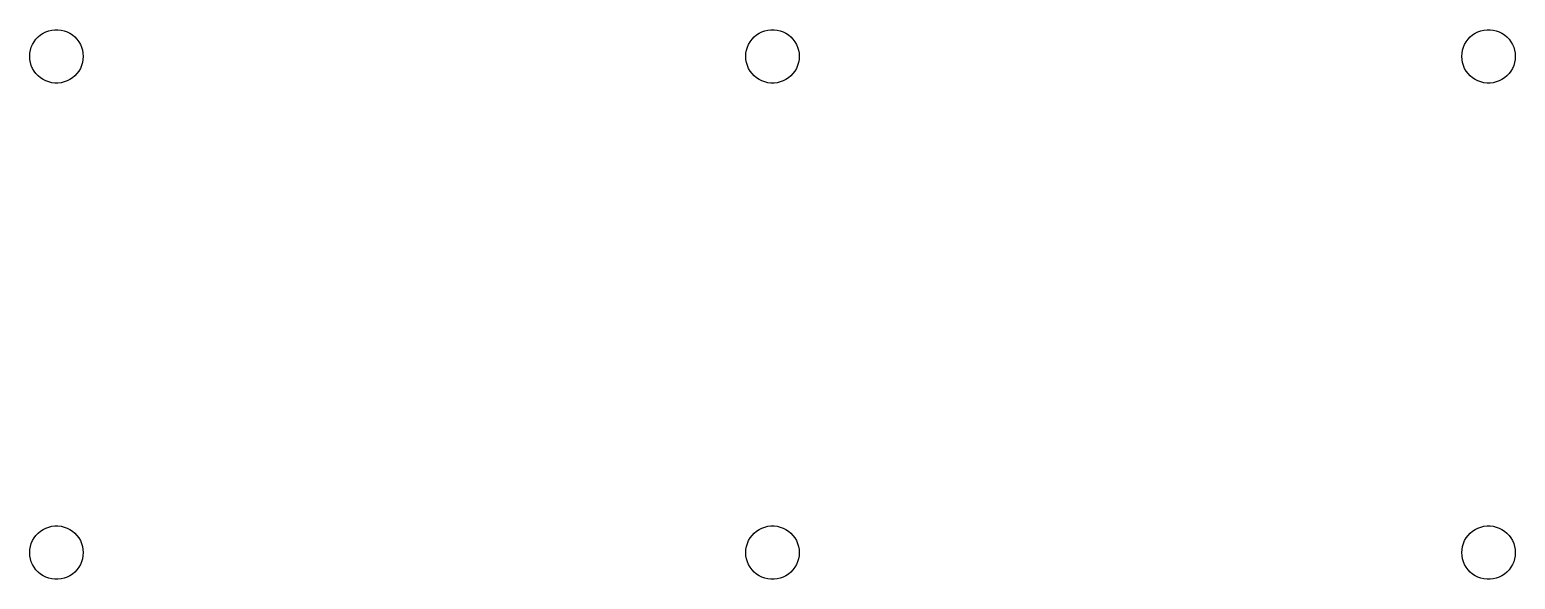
# Model space of a CAD drawing. Extents: x 27 to 183, y -122 to -64.
import ezdxf

# ---------------------------------------------------------------- set-up
doc = ezdxf.new("R2010")
doc.units = 0
doc.layers.add('BLACK', color=7, linetype='CONTINUOUS')

msp = doc.modelspace()

# ---------------------------------------------------------------- linework, layer by layer
at = {"layer": 'BLACK', "linetype": 'CONTINUOUS'}
for p, q in [((27.660634, -65.461375), (27.855076, -65.200195)), ((27.855076, -65.200195), (28.078523, -64.963354)), ((28.078523, -64.963354), (28.327956, -64.754055)), ((28.327956, -64.754055), (28.6, -64.575129)), ((28.6, -64.575129), (28.890977, -64.428995)), ((28.890977, -64.428995), (29.196951, -64.317629)), ((29.196951, -64.317629), (29.513785, -64.242538)), ((29.513785, -64.242538), (29.837194, -64.204737)), ((29.837194, -64.204737), (30.162806, -64.204737)), ((30.162806, -64.204737), (30.486215, -64.242538)), ((30.486215, -64.242538), (30.803049, -64.317629)), ((30.803049, -64.317629), (31.109023, -64.428995)), ((31.109023, -64.428995), (31.4, -64.575129)), ((31.4, -64.575129), (31.672044, -64.754055)), ((31.672044, -64.754055), (31.921477, -64.963354)), ((31.921477, -64.963354), (32.144924, -65.200195)), ((32.144924, -65.200195), (32.339366, -65.461375)), ((102.660634, -65.461375), (102.855076, -65.200195)), ((102.855076, -65.200195), (103.078523, -64.963354)), ((103.078523, -64.963354), (103.327956, -64.754055)), ((103.327956, -64.754055), (103.6, -64.575129)), ((103.6, -64.575129), (103.890977, -64.428995)), ((103.890977, -64.428995), (104.196951, -64.317629)), ((104.196951, -64.317629), (104.513785, -64.242538)), ((104.513785, -64.242538), (104.837194, -64.204737)), ((104.837194, -64.204737), (105.162806, -64.204737)), ((105.162806, -64.204737), (105.486215, -64.242538)), ((105.486215, -64.242538), (105.803049, -64.317629)), ((105.803049, -64.317629), (106.109023, -64.428995)), ((106.109023, -64.428995), (106.4, -64.575129)), ((106.4, -64.575129), (106.672044, -64.754055)), ((106.672044, -64.754055), (106.921477, -64.963354)), ((106.921477, -64.963354), (107.144924, -65.200195)), ((107.144924, -65.200195), (107.339366, -65.461375)), ((177.660634, -65.461375), (177.855076, -65.200195)), ((177.855076, -65.200195), (178.078523, -64.963354)), ((178.078523, -64.963354), (178.327956, -64.754055)), ((178.327956, -64.754055), (178.6, -64.575129)), ((178.6, -64.575129), (178.890977, -64.428995)), ((178.890977, -64.428995), (179.196951, -64.317629)), ((179.196951, -64.317629), (179.513785, -64.242538)), ((179.513785, -64.242538), (179.837194, -64.204737)), ((179.837194, -64.204737), (180.162806, -64.204737)), ((180.162806, -64.204737), (180.486215, -64.242538)), ((180.486215, -64.242538), (180.803049, -64.317629)), ((180.803049, -64.317629), (181.109023, -64.428995)), ((181.109023, -64.428995), (181.4, -64.575129)), ((181.4, -64.575129), (181.672044, -64.754055)), ((181.672044, -64.754055), (181.921477, -64.963354)), ((181.921477, -64.963354), (182.144924, -65.200195)), ((182.144924, -65.200195), (182.339366, -65.461375)), ((27.2, -67), (27.218933, -66.67494)), ((27.218933, -66.67494), (27.275474, -66.354276)), ((27.275474, -66.354276), (27.368861, -66.042344)), ((27.368861, -66.042344), (27.497829, -65.743362)), ((27.497829, -65.743362), (27.660634, -65.461375)), ((32.339366, -65.461375), (32.502171, -65.743362)), ((32.502171, -65.743362), (32.631139, -66.042344)), ((32.631139, -66.042344), (32.724526, -66.354276)), ((32.724526, -66.354276), (32.781067, -66.67494)), ((32.781067, -66.67494), (32.8, -67)), ((102.2, -67), (102.218933, -66.67494)), ((102.218933, -66.67494), (102.275474, -66.354276)), ((102.275474, -66.354276), (102.368861, -66.042344)), ((102.368861, -66.042344), (102.497829, -65.743362)), ((102.497829, -65.743362), (102.660634, -65.461375)), ((107.339366, -65.461375), (107.502171, -65.743362)), ((107.502171, -65.743362), (107.631139, -66.042344)), ((107.631139, -66.042344), (107.724526, -66.354276)), ((107.724526, -66.354276), (107.781067, -66.67494)), ((107.781067, -66.67494), (107.8, -67)), ((177.2, -67), (177.218933, -66.67494)), ((177.218933, -66.67494), (177.275474, -66.354276)), ((177.275474, -66.354276), (177.368861, -66.042344)), ((177.368861, -66.042344), (177.497829, -65.743362)), ((177.497829, -65.743362), (177.660634, -65.461375)), ((182.339366, -65.461375), (182.502171, -65.743362)), ((182.502171, -65.743362), (182.631139, -66.042344)), ((182.631139, -66.042344), (182.724526, -66.354276)), ((182.724526, -66.354276), (182.781067, -66.67494)), ((182.781067, -66.67494), (182.8, -67)), ((27.218933, -67.32506), (27.2, -67)), ((27.275474, -67.645724), (27.218933, -67.32506)), ((27.368861, -67.957656), (27.275474, -67.645724)), ((27.497829, -68.256638), (27.368861, -67.957656)), ((27.660634, -68.538625), (27.497829, -68.256638)), ((32.502171, -68.256638), (32.339366, -68.538625)), ((32.631139, -67.957656), (32.502171, -68.256638)), ((32.724526, -67.645724), (32.631139, -67.957656)), ((32.781067, -67.32506), (32.724526, -67.645724)), ((32.8, -67), (32.781067, -67.32506)), ((102.218933, -67.32506), (102.2, -67)), ((102.275474, -67.645724), (102.218933, -67.32506)), ((102.368861, -67.957656), (102.275474, -67.645724)), ((102.497829, -68.256638), (102.368861, -67.957656)), ((102.660634, -68.538625), (102.497829, -68.256638)), ((107.502171, -68.256638), (107.339366, -68.538625)), ((107.631139, -67.957656), (107.502171, -68.256638)), ((107.724526, -67.645724), (107.631139, -67.957656)), ((107.781067, -67.32506), (107.724526, -67.645724)), ((107.8, -67), (107.781067, -67.32506)), ((177.218933, -67.32506), (177.2, -67)), ((177.275474, -67.645724), (177.218933, -67.32506)), ((177.368861, -67.957656), (177.275474, -67.645724)), ((177.497829, -68.256638), (177.368861, -67.957656)), ((177.660634, -68.538625), (177.497829, -68.256638)), ((182.502171, -68.256638), (182.339366, -68.538625)), ((182.631139, -67.957656), (182.502171, -68.256638)), ((182.724526, -67.645724), (182.631139, -67.957656)), ((182.781067, -67.32506), (182.724526, -67.645724)), ((182.8, -67), (182.781067, -67.32506)), ((27.855076, -68.799805), (27.660634, -68.538625)), ((28.078523, -69.036646), (27.855076, -68.799805)), ((28.327956, -69.245945), (28.078523, -69.036646)), ((28.6, -69.424871), (28.327956, -69.245945)), ((28.890977, -69.571005), (28.6, -69.424871)), ((29.196951, -69.682371), (28.890977, -69.571005)), ((29.513785, -69.757462), (29.196951, -69.682371)), ((29.837194, -69.795263), (29.513785, -69.757462)), ((30.162806, -69.795263), (29.837194, -69.795263)), ((30.486215, -69.757462), (30.162806, -69.795263)), ((30.803049, -69.682371), (30.486215, -69.757462)), ((31.109023, -69.571005), (30.803049, -69.682371)), ((31.4, -69.424871), (31.109023, -69.571005)), ((31.672044, -69.245945), (31.4, -69.424871)), ((31.921477, -69.036646), (31.672044, -69.245945)), ((32.144924, -68.799805), (31.921477, -69.036646)), ((32.339366, -68.538625), (32.144924, -68.799805)), ((102.855076, -68.799805), (102.660634, -68.538625)), ((103.078523, -69.036646), (102.855076, -68.799805)), ((103.327956, -69.245945), (103.078523, -69.036646)), ((103.6, -69.424871), (103.327956, -69.245945)), ((103.890977, -69.571005), (103.6, -69.424871)), ((104.196951, -69.682371), (103.890977, -69.571005)), ((104.513785, -69.757462), (104.196951, -69.682371)), ((104.837194, -69.795263), (104.513785, -69.757462)), ((105.162806, -69.795263), (104.837194, -69.795263)), ((105.486215, -69.757462), (105.162806, -69.795263)), ((105.803049, -69.682371), (105.486215, -69.757462)), ((106.109023, -69.571005), (105.803049, -69.682371)), ((106.4, -69.424871), (106.109023, -69.571005)), ((106.672044, -69.245945), (106.4, -69.424871)), ((106.921477, -69.036646), (106.672044, -69.245945)), ((107.144924, -68.799805), (106.921477, -69.036646)), ((107.339366, -68.538625), (107.144924, -68.799805)), ((177.855076, -68.799805), (177.660634, -68.538625)), ((178.078523, -69.036646), (177.855076, -68.799805)), ((178.327956, -69.245945), (178.078523, -69.036646)), ((178.6, -69.424871), (178.327956, -69.245945)), ((178.890977, -69.571005), (178.6, -69.424871)), ((179.196951, -69.682371), (178.890977, -69.571005)), ((179.513785, -69.757462), (179.196951, -69.682371)), ((179.837194, -69.795263), (179.513785, -69.757462)), ((180.162806, -69.795263), (179.837194, -69.795263)), ((180.486215, -69.757462), (180.162806, -69.795263)), ((180.803049, -69.682371), (180.486215, -69.757462)), ((181.109023, -69.571005), (180.803049, -69.682371)), ((181.4, -69.424871), (181.109023, -69.571005)), ((181.672044, -69.245945), (181.4, -69.424871)), ((181.921477, -69.036646), (181.672044, -69.245945)), ((182.144924, -68.799805), (181.921477, -69.036646)), ((182.339366, -68.538625), (182.144924, -68.799805)), ((28.327956, -116.754055), (28.6, -116.575129)), ((28.6, -116.575129), (28.890977, -116.428995)), ((28.890977, -116.428995), (29.196951, -116.317629)), ((29.196951, -116.317629), (29.513785, -116.242538)), ((29.513785, -116.242538), (29.837194, -116.204737)), ((29.837194, -116.204737), (30.162806, -116.204737)), ((30.162806, -116.204737), (30.486215, -116.242538)), ((30.486215, -116.242538), (30.803049, -116.317629)), ((30.803049, -116.317629), (31.109023, -116.428995)), ((31.109023, -116.428995), (31.4, -116.575129)), ((31.4, -116.575129), (31.672044, -116.754055)), ((103.327956, -116.754055), (103.6, -116.575129)), ((103.6, -116.575129), (103.890977, -116.428995)), ((103.890977, -116.428995), (104.196951, -116.317629)), ((104.196951, -116.317629), (104.513785, -116.242538)), ((104.513785, -116.242538), (104.837194, -116.204737)), ((104.837194, -116.204737), (105.162806, -116.204737)), ((105.162806, -116.204737), (105.486215, -116.242538)), ((105.486215, -116.242538), (105.803049, -116.317629)), ((105.803049, -116.317629), (106.109023, -116.428995)), ((106.109023, -116.428995), (106.4, -116.575129)), ((106.4, -116.575129), (106.672044, -116.754055)), ((178.327956, -116.754055), (178.6, -116.575129)), ((178.6, -116.575129), (178.890977, -116.428995)), ((178.890977, -116.428995), (179.196951, -116.317629)), ((179.196951, -116.317629), (179.513785, -116.242538)), ((179.513785, -116.242538), (179.837194, -116.204737)), ((179.837194, -116.204737), (180.162806, -116.204737)), ((180.162806, -116.204737), (180.486215, -116.242538)), ((180.486215, -116.242538), (180.803049, -116.317629)), ((180.803049, -116.317629), (181.109023, -116.428995)), ((181.109023, -116.428995), (181.4, -116.575129)), ((181.4, -116.575129), (181.672044, -116.754055)), ((27.275474, -118.354276), (27.368861, -118.042344)), ((27.368861, -118.042344), (27.497829, -117.743362)), ((27.497829, -117.743362), (27.660634, -117.461375)), ((27.660634, -117.461375), (27.855076, -117.200195)), ((27.855076, -117.200195), (28.078523, -116.963354)), ((28.078523, -116.963354), (28.327956, -116.754055)), ((31.672044, -116.754055), (31.921477, -116.963354)), ((31.921477, -116.963354), (32.144924, -117.200195)), ((32.144924, -117.200195), (32.339366, -117.461375)), ((32.339366, -117.461375), (32.502171, -117.743362)), ((32.502171, -117.743362), (32.631139, -118.042344)), ((32.631139, -118.042344), (32.724526, -118.354276)), ((102.275474, -118.354276), (102.368861, -118.042344)), ((102.368861, -118.042344), (102.497829, -117.743362)), ((102.497829, -117.743362), (102.660634, -117.461375)), ((102.660634, -117.461375), (102.855076, -117.200195)), ((102.855076, -117.200195), (103.078523, -116.963354)), ((103.078523, -116.963354), (103.327956, -116.754055)), ((106.672044, -116.754055), (106.921477, -116.963354)), ((106.921477, -116.963354), (107.144924, -117.200195)), ((107.144924, -117.200195), (107.339366, -117.461375)), ((107.339366, -117.461375), (107.502171, -117.743362)), ((107.502171, -117.743362), (107.631139, -118.042344)), ((107.631139, -118.042344), (107.724526, -118.354276)), ((177.275474, -118.354276), (177.368861, -118.042344)), ((177.368861, -118.042344), (177.497829, -117.743362)), ((177.497829, -117.743362), (177.660634, -117.461375)), ((177.660634, -117.461375), (177.855076, -117.200195)), ((177.855076, -117.200195), (178.078523, -116.963354)), ((178.078523, -116.963354), (178.327956, -116.754055)), ((181.672044, -116.754055), (181.921477, -116.963354)), ((181.921477, -116.963354), (182.144924, -117.200195)), ((182.144924, -117.200195), (182.339366, -117.461375)), ((182.339366, -117.461375), (182.502171, -117.743362)), ((182.502171, -117.743362), (182.631139, -118.042344)), ((182.631139, -118.042344), (182.724526, -118.354276)), ((27.2, -119), (27.218933, -118.67494)), ((27.218933, -119.32506), (27.2, -119)), ((27.218933, -118.67494), (27.275474, -118.354276)), ((27.275474, -119.645724), (27.218933, -119.32506)), ((27.368861, -119.957656), (27.275474, -119.645724)), ((32.724526, -119.645724), (32.631139, -119.957656)), ((32.724526, -118.354276), (32.781067, -118.67494)), ((32.781067, -119.32506), (32.724526, -119.645724)), ((32.781067, -118.67494), (32.8, -119)), ((32.8, -119), (32.781067, -119.32506)), ((102.2, -119), (102.218933, -118.67494)), ((102.218933, -119.32506), (102.2, -119)), ((102.218933, -118.67494), (102.275474, -118.354276)), ((102.275474, -119.645724), (102.218933, -119.32506)), ((102.368861, -119.957656), (102.275474, -119.645724)), ((107.724526, -119.645724), (107.631139, -119.957656)), ((107.724526, -118.354276), (107.781067, -118.67494)), ((107.781067, -119.32506), (107.724526, -119.645724)), ((107.781067, -118.67494), (107.8, -119)), ((107.8, -119), (107.781067, -119.32506)), ((177.2, -119), (177.218933, -118.67494)), ((177.218933, -119.32506), (177.2, -119)), ((177.218933, -118.67494), (177.275474, -118.354276)), ((177.275474, -119.645724), (177.218933, -119.32506)), ((177.368861, -119.957656), (177.275474, -119.645724)), ((182.724526, -119.645724), (182.631139, -119.957656)), ((182.724526, -118.354276), (182.781067, -118.67494)), ((182.781067, -119.32506), (182.724526, -119.645724)), ((182.781067, -118.67494), (182.8, -119)), ((182.8, -119), (182.781067, -119.32506)), ((27.497829, -120.256638), (27.368861, -119.957656)), ((27.660634, -120.538625), (27.497829, -120.256638)), ((27.855076, -120.799805), (27.660634, -120.538625)), ((28.078523, -121.036646), (27.855076, -120.799805)), ((28.327956, -121.245945), (28.078523, -121.036646)), ((28.6, -121.424871), (28.327956, -121.245945)), ((31.672044, -121.245945), (31.4, -121.424871)), ((31.921477, -121.036646), (31.672044, -121.245945)), ((32.144924, -120.799805), (31.921477, -121.036646)), ((32.339366, -120.538625), (32.144924, -120.799805)), ((32.502171, -120.256638), (32.339366, -120.538625)), ((32.631139, -119.957656), (32.502171, -120.256638)), ((102.497829, -120.256638), (102.368861, -119.957656)), ((102.660634, -120.538625), (102.497829, -120.256638)), ((102.855076, -120.799805), (102.660634, -120.538625)), ((103.078523, -121.036646), (102.855076, -120.799805)), ((103.327956, -121.245945), (103.078523, -121.036646)), ((103.6, -121.424871), (103.327956, -121.245945)), ((106.672044, -121.245945), (106.4, -121.424871)), ((106.921477, -121.036646), (106.672044, -121.245945)), ((107.144924, -120.799805), (106.921477, -121.036646)), ((107.339366, -120.538625), (107.144924, -120.799805)), ((107.502171, -120.256638), (107.339366, -120.538625)), ((107.631139, -119.957656), (107.502171, -120.256638)), ((177.497829, -120.256638), (177.368861, -119.957656)), ((177.660634, -120.538625), (177.497829, -120.256638)), ((177.855076, -120.799805), (177.660634, -120.538625)), ((178.078523, -121.036646), (177.855076, -120.799805)), ((178.327956, -121.245945), (178.078523, -121.036646)), ((178.6, -121.424871), (178.327956, -121.245945)), ((181.672044, -121.245945), (181.4, -121.424871)), ((181.921477, -121.036646), (181.672044, -121.245945)), ((182.144924, -120.799805), (181.921477, -121.036646)), ((182.339366, -120.538625), (182.144924, -120.799805)), ((182.502171, -120.256638), (182.339366, -120.538625)), ((182.631139, -119.957656), (182.502171, -120.256638)), ((28.890977, -121.571005), (28.6, -121.424871)), ((29.196951, -121.682371), (28.890977, -121.571005)), ((29.513785, -121.757462), (29.196951, -121.682371)), ((29.837194, -121.795263), (29.513785, -121.757462)), ((30.162806, -121.795263), (29.837194, -121.795263)), ((30.486215, -121.757462), (30.162806, -121.795263)), ((30.803049, -121.682371), (30.486215, -121.757462)), ((31.109023, -121.571005), (30.803049, -121.682371)), ((31.4, -121.424871), (31.109023, -121.571005)), ((103.890977, -121.571005), (103.6, -121.424871)), ((104.196951, -121.682371), (103.890977, -121.571005)), ((104.513785, -121.757462), (104.196951, -121.682371)), ((104.837194, -121.795263), (104.513785, -121.757462)), ((105.162806, -121.795263), (104.837194, -121.795263)), ((105.486215, -121.757462), (105.162806, -121.795263)), ((105.803049, -121.682371), (105.486215, -121.757462)), ((106.109023, -121.571005), (105.803049, -121.682371)), ((106.4, -121.424871), (106.109023, -121.571005)), ((178.890977, -121.571005), (178.6, -121.424871)), ((179.196951, -121.682371), (178.890977, -121.571005)), ((179.513785, -121.757462), (179.196951, -121.682371)), ((179.837194, -121.795263), (179.513785, -121.757462)), ((180.162806, -121.795263), (179.837194, -121.795263)), ((180.486215, -121.757462), (180.162806, -121.795263)), ((180.803049, -121.682371), (180.486215, -121.757462)), ((181.109023, -121.571005), (180.803049, -121.682371)), ((181.4, -121.424871), (181.109023, -121.571005))]:
    msp.add_line(p, q, dxfattribs=at)

doc.saveas('drawing.dxf')
